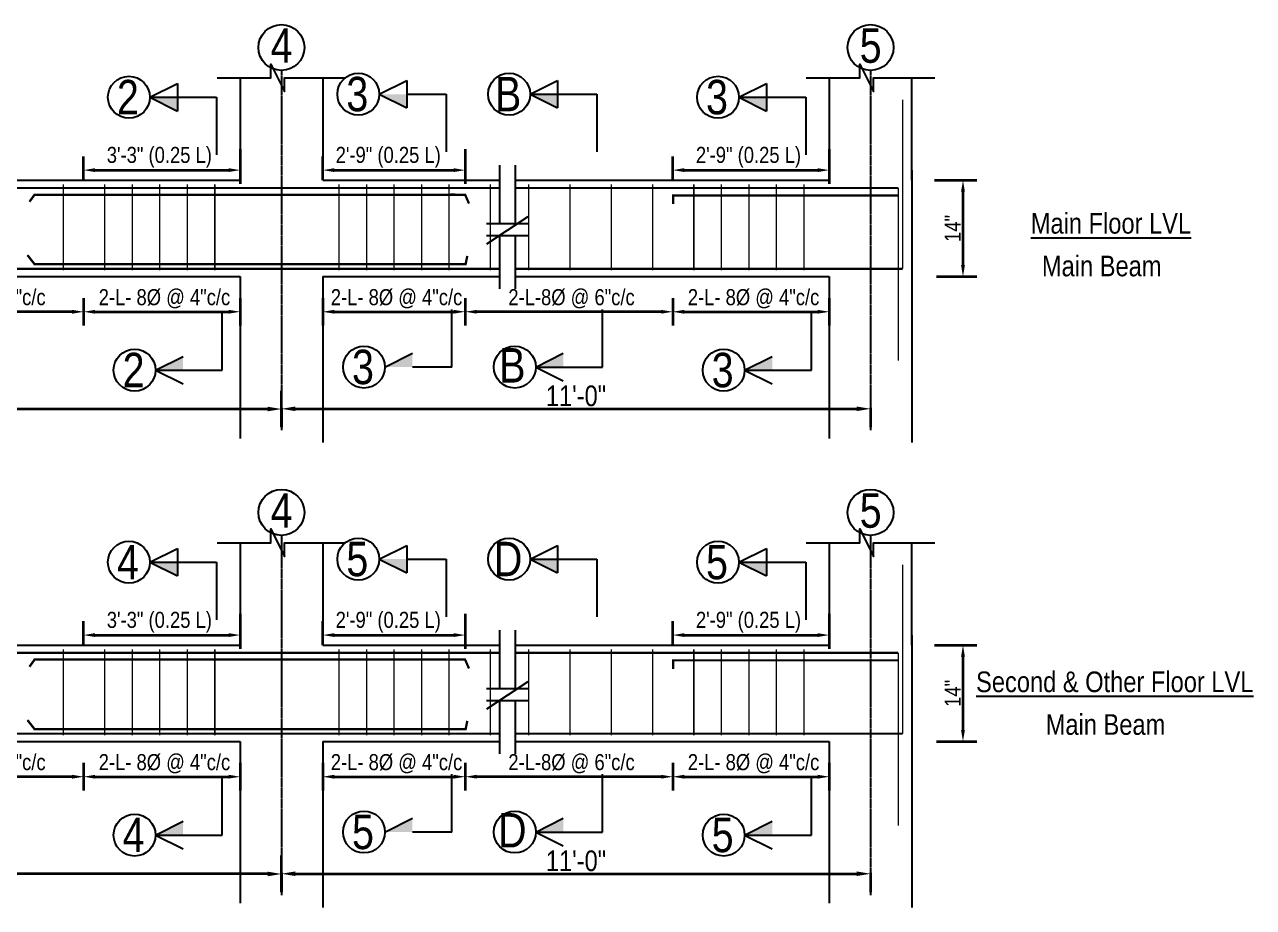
# Model space of a CAD drawing. Header units: inches. Extents: x 334224 to 340955, y 74691 to 79424.
# Drawn here: x 338772 to 339308, y 75488 to 75873 of the extents above; entities that cross this region are included whole.
import ezdxf
from ezdxf.enums import TextEntityAlignment as Align

# ---------------------------------------------------------------- set-up
doc = ezdxf.new("R2010")
doc.units = ezdxf.units.IN
doc.header["$MEASUREMENT"] = 0
doc.linetypes.add('CENTER2', pattern=[1.125, 0.75, -0.125, 0.125, -0.125])
doc.layers.get('Defpoints').update_dxf_attribs({"lineweight": 0})
for name, color, linetype in [('cl', 7, 'CENTER2'), ('dimension', 241, 'Continuous'), ('plan wall', 7, 'Continuous'), ('text', 113, 'Continuous'), ('Text Grid', 7, 'Continuous'), ('Text_Grid', 6, 'Continuous'), ('WALL2', 1, 'Continuous')]:
    doc.layers.add(name, color=color, linetype=linetype)
doc.layers.add('door window', color=2, linetype='Continuous', lineweight=25)
doc.layers.add('Wall', color=20, linetype='Continuous', lineweight=35)
doc.styles.add('dim', font='ARIALN.TTF')
doc.dimstyles.new('CENTER', dxfattribs={"dimtxt": 9, "dimasz": 6, "dimexe": 8, "dimexo": 0, "dimgap": 1, "dimtad": 1, "dimdec": 4, "dimrnd": 1, "dimzin": 0, "dimdsep": 46, "dimlunit": 4, "dimtxsty": 'dim', "dimcen": 0.0625, "dimclrt": 256, "dimadec": 0, "dimazin": 0, "dimtfac": 0.010417, "dimtdec": 4, "dimtmove": 0, "dimatfit": 3, "dimfxl": 0, "dimfrac": 2, "dimtolj": 1, "dimtzin": 0, "dimarcsym": 0})
doc.dimstyles.new('FD', dxfattribs={"dimtxt": 7, "dimasz": 5, "dimexe": 6, "dimexo": 0, "dimgap": 1, "dimtad": 1, "dimdec": 4, "dimrnd": 1, "dimzin": 0, "dimdsep": 46, "dimlunit": 4, "dimtxsty": 'dim', "dimcen": 0.0625, "dimclrd": 256, "dimclre": 256, "dimclrt": 256, "dimadec": 0, "dimazin": 0, "dimtfac": 0.010417, "dimtdec": 4, "dimtmove": 1, "dimatfit": 3, "dimfxl": 0, "dimfrac": 2, "dimtolj": 1, "dimtzin": 0, "dimarcsym": 0})

# ---------------------------------------------------------------- blocks, each defined once
blk = doc.blocks.new('*D423')
at = {"layer": 'Defpoints', "color": 0, "transparency": 16777216}
for p in [(338797.83, 75753.59), (338866.08, 75753.59), (338866.08, 75747.59)]:
    blk.add_point(p, dxfattribs=at)
at = {"layer": 'dimension', "lineweight": -2, "transparency": 16777216}
for p, q in [((338797.83, 75753.59), (338797.83, 75741.59)), ((338866.08, 75753.59), (338866.08, 75741.59)), ((338802.83, 75747.59), (338861.08, 75747.59))]:
    blk.add_line(p, q, dxfattribs=at)
at = {"layer": 'dimension', "transparency": 16777216}
for points in [[(338802.83, 75748.42), (338802.83, 75746.76), (338797.83, 75747.59)], [(338861.08, 75748.42), (338861.08, 75746.76), (338866.08, 75747.59)]]:
    blk.add_solid(points, dxfattribs=at)
at = {"layer": 'dimension', "transparency": 16777216, "insert": (338831.96, 75753.25), "char_height": 7, "attachment_point": 5, "style": 'dim'}
blk.add_mtext('\\A1; 2-L- 8%%C @ 4"c/c', dxfattribs=at)
blk = doc.blocks.new('*D424')
at = {"layer": 'Defpoints', "color": 0, "transparency": 16777216}
for p in [(338707.36, 75753.59), (338797.83, 75753.59), (338707.36, 75747.59)]:
    blk.add_point(p, dxfattribs=at)
at = {"layer": 'dimension', "lineweight": -2, "transparency": 16777216}
for p, q in [((338707.36, 75753.59), (338707.36, 75741.59)), ((338797.83, 75753.59), (338797.83, 75741.59)), ((338792.83, 75747.59), (338712.36, 75747.59))]:
    blk.add_line(p, q, dxfattribs=at)
at = {"layer": 'dimension', "transparency": 16777216}
for points in [[(338712.36, 75748.42), (338712.36, 75746.76), (338707.36, 75747.59)], [(338792.83, 75748.42), (338792.83, 75746.76), (338797.83, 75747.59)]]:
    blk.add_solid(points, dxfattribs=at)
at = {"layer": 'dimension', "transparency": 16777216, "insert": (338752.6, 75753.25), "char_height": 7, "attachment_point": 5, "style": 'dim'}
blk.add_mtext('\\A1; 2-L-8%%C @ 6"c/c', dxfattribs=at)
blk = doc.blocks.new('*D425')
at = {"layer": 'Defpoints', "color": 0, "transparency": 16777216}
for p in [(338902.09, 75753.59), (338964.2, 75753.59), (338964.2, 75747.59)]:
    blk.add_point(p, dxfattribs=at)
at = {"layer": 'dimension', "lineweight": -2, "transparency": 16777216}
for p, q in [((338902.09, 75753.59), (338902.09, 75741.59)), ((338964.2, 75753.59), (338964.2, 75741.59)), ((338907.09, 75747.59), (338959.2, 75747.59))]:
    blk.add_line(p, q, dxfattribs=at)
at = {"layer": 'dimension', "transparency": 16777216}
for points in [[(338907.09, 75748.42), (338907.09, 75746.76), (338902.09, 75747.59)], [(338959.2, 75748.42), (338959.2, 75746.76), (338964.2, 75747.59)]]:
    blk.add_solid(points, dxfattribs=at)
at = {"layer": 'dimension', "transparency": 16777216, "insert": (338933.15, 75753.25), "char_height": 7, "attachment_point": 5, "style": 'dim'}
blk.add_mtext('\\A1; 2-L- 8%%C @ 4"c/c', dxfattribs=at)
blk = doc.blocks.new('*D426')
at = {"layer": 'Defpoints', "color": 0, "transparency": 16777216}
for p in [(339054.67, 75753.59), (339122.92, 75753.59), (339122.92, 75747.59)]:
    blk.add_point(p, dxfattribs=at)
at = {"layer": 'dimension', "lineweight": -2, "transparency": 16777216}
for p, q in [((339054.67, 75753.59), (339054.67, 75741.59)), ((339122.92, 75753.59), (339122.92, 75741.59)), ((339059.67, 75747.59), (339117.92, 75747.59))]:
    blk.add_line(p, q, dxfattribs=at)
at = {"layer": 'dimension', "transparency": 16777216}
for points in [[(339059.67, 75748.42), (339059.67, 75746.76), (339054.67, 75747.59)], [(339117.92, 75748.42), (339117.92, 75746.76), (339122.92, 75747.59)]]:
    blk.add_solid(points, dxfattribs=at)
at = {"layer": 'dimension', "transparency": 16777216, "insert": (339088.8, 75753.25), "char_height": 7, "attachment_point": 5, "style": 'dim'}
blk.add_mtext('\\A1; 2-L- 8%%C @ 4"c/c', dxfattribs=at)
blk = doc.blocks.new('*D427')
at = {"layer": 'Defpoints', "color": 0, "transparency": 16777216}
for p in [(338964.2, 75753.59), (339054.67, 75753.59), (338964.2, 75747.59)]:
    blk.add_point(p, dxfattribs=at)
at = {"layer": 'dimension', "lineweight": -2, "transparency": 16777216}
for p, q in [((338964.2, 75753.59), (338964.2, 75741.59)), ((339054.67, 75753.59), (339054.67, 75741.59)), ((339049.67, 75747.59), (338969.2, 75747.59))]:
    blk.add_line(p, q, dxfattribs=at)
at = {"layer": 'dimension', "transparency": 16777216}
for points in [[(338969.2, 75748.42), (338969.2, 75746.76), (338964.2, 75747.59)], [(339049.67, 75748.42), (339049.67, 75746.76), (339054.67, 75747.59)]]:
    blk.add_solid(points, dxfattribs=at)
at = {"layer": 'dimension', "transparency": 16777216, "insert": (339009.44, 75753.25), "char_height": 7, "attachment_point": 5, "style": 'dim'}
blk.add_mtext('\\A1; 2-L-8%%C @ 6"c/c', dxfattribs=at)
blk = doc.blocks.new('*D452')
at = {"layer": 'Defpoints', "color": 0, "transparency": 16777216}
for p in [(339168.81, 75804.93), (339169.68, 75762.93), (339181.23, 75762.93)]:
    blk.add_point(p, dxfattribs=at)
at = {"layer": 'dimension', "lineweight": -2, "transparency": 16777216}
for p, q in [((339168.81, 75804.93), (339187.23, 75804.93)), ((339181.23, 75799.93), (339181.23, 75767.93)), ((339169.68, 75762.93), (339187.23, 75762.93))]:
    blk.add_line(p, q, dxfattribs=at)
at = {"layer": 'dimension', "transparency": 16777216}
for points in [[(339180.39, 75799.93), (339182.06, 75799.93), (339181.23, 75804.93)], [(339180.39, 75767.93), (339182.06, 75767.93), (339181.23, 75762.93)]]:
    blk.add_solid(points, dxfattribs=at)
at = {"layer": 'dimension', "transparency": 16777216, "insert": (339176.71, 75783.93), "char_height": 7, "attachment_point": 5, "rotation": 90, "style": 'dim'}
blk.add_mtext('\\A1;14"', dxfattribs=at)
blk = doc.blocks.new('*D461')
at = {"layer": 'Defpoints', "color": 0, "transparency": 16777216}
for p in [(338797.83, 75550.87), (338866.08, 75550.87), (338866.08, 75544.87)]:
    blk.add_point(p, dxfattribs=at)
at = {"layer": 'dimension', "lineweight": -2, "transparency": 16777216}
for p, q in [((338797.83, 75550.87), (338797.83, 75538.87)), ((338866.08, 75550.87), (338866.08, 75538.87)), ((338802.83, 75544.87), (338861.08, 75544.87))]:
    blk.add_line(p, q, dxfattribs=at)
at = {"layer": 'dimension', "transparency": 16777216}
for points in [[(338802.83, 75545.71), (338802.83, 75544.04), (338797.83, 75544.87)], [(338861.08, 75545.71), (338861.08, 75544.04), (338866.08, 75544.87)]]:
    blk.add_solid(points, dxfattribs=at)
at = {"layer": 'dimension', "transparency": 16777216, "insert": (338831.96, 75550.53), "char_height": 7, "attachment_point": 5, "style": 'dim'}
blk.add_mtext('\\A1; 2-L- 8%%C @ 4"c/c', dxfattribs=at)
blk = doc.blocks.new('*D462')
at = {"layer": 'Defpoints', "color": 0, "transparency": 16777216}
for p in [(338707.36, 75550.87), (338797.83, 75550.87), (338707.36, 75544.87)]:
    blk.add_point(p, dxfattribs=at)
at = {"layer": 'dimension', "lineweight": -2, "transparency": 16777216}
for p, q in [((338707.36, 75550.87), (338707.36, 75538.87)), ((338797.83, 75550.87), (338797.83, 75538.87)), ((338792.83, 75544.87), (338712.36, 75544.87))]:
    blk.add_line(p, q, dxfattribs=at)
at = {"layer": 'dimension', "transparency": 16777216}
for points in [[(338712.36, 75545.71), (338712.36, 75544.04), (338707.36, 75544.87)], [(338792.83, 75545.71), (338792.83, 75544.04), (338797.83, 75544.87)]]:
    blk.add_solid(points, dxfattribs=at)
at = {"layer": 'dimension', "transparency": 16777216, "insert": (338752.6, 75550.53), "char_height": 7, "attachment_point": 5, "style": 'dim'}
blk.add_mtext('\\A1; 2-L-8%%C @ 6"c/c', dxfattribs=at)
blk = doc.blocks.new('*D463')
at = {"layer": 'Defpoints', "color": 0, "transparency": 16777216}
for p in [(338902.09, 75550.87), (338964.2, 75550.87), (338964.2, 75544.87)]:
    blk.add_point(p, dxfattribs=at)
at = {"layer": 'dimension', "lineweight": -2, "transparency": 16777216}
for p, q in [((338902.09, 75550.87), (338902.09, 75538.87)), ((338964.2, 75550.87), (338964.2, 75538.87)), ((338907.09, 75544.87), (338959.2, 75544.87))]:
    blk.add_line(p, q, dxfattribs=at)
at = {"layer": 'dimension', "transparency": 16777216}
for points in [[(338907.09, 75545.71), (338907.09, 75544.04), (338902.09, 75544.87)], [(338959.2, 75545.71), (338959.2, 75544.04), (338964.2, 75544.87)]]:
    blk.add_solid(points, dxfattribs=at)
at = {"layer": 'dimension', "transparency": 16777216, "insert": (338933.15, 75550.53), "char_height": 7, "attachment_point": 5, "style": 'dim'}
blk.add_mtext('\\A1; 2-L- 8%%C @ 4"c/c', dxfattribs=at)
blk = doc.blocks.new('*D464')
at = {"layer": 'Defpoints', "color": 0, "transparency": 16777216}
for p in [(339054.67, 75550.87), (339122.92, 75550.87), (339122.92, 75544.87)]:
    blk.add_point(p, dxfattribs=at)
at = {"layer": 'dimension', "lineweight": -2, "transparency": 16777216}
for p, q in [((339054.67, 75550.87), (339054.67, 75538.87)), ((339122.92, 75550.87), (339122.92, 75538.87)), ((339059.67, 75544.87), (339117.92, 75544.87))]:
    blk.add_line(p, q, dxfattribs=at)
at = {"layer": 'dimension', "transparency": 16777216}
for points in [[(339059.67, 75545.71), (339059.67, 75544.04), (339054.67, 75544.87)], [(339117.92, 75545.71), (339117.92, 75544.04), (339122.92, 75544.87)]]:
    blk.add_solid(points, dxfattribs=at)
at = {"layer": 'dimension', "transparency": 16777216, "insert": (339088.8, 75550.53), "char_height": 7, "attachment_point": 5, "style": 'dim'}
blk.add_mtext('\\A1; 2-L- 8%%C @ 4"c/c', dxfattribs=at)
blk = doc.blocks.new('*D465')
at = {"layer": 'Defpoints', "color": 0, "transparency": 16777216}
for p in [(338964.2, 75550.87), (339054.67, 75550.87), (338964.2, 75544.87)]:
    blk.add_point(p, dxfattribs=at)
at = {"layer": 'dimension', "lineweight": -2, "transparency": 16777216}
for p, q in [((338964.2, 75550.87), (338964.2, 75538.87)), ((339054.67, 75550.87), (339054.67, 75538.87)), ((339049.67, 75544.87), (338969.2, 75544.87))]:
    blk.add_line(p, q, dxfattribs=at)
at = {"layer": 'dimension', "transparency": 16777216}
for points in [[(338969.2, 75545.71), (338969.2, 75544.04), (338964.2, 75544.87)], [(339049.67, 75545.71), (339049.67, 75544.04), (339054.67, 75544.87)]]:
    blk.add_solid(points, dxfattribs=at)
at = {"layer": 'dimension', "transparency": 16777216, "insert": (339009.44, 75550.53), "char_height": 7, "attachment_point": 5, "style": 'dim'}
blk.add_mtext('\\A1; 2-L-8%%C @ 6"c/c', dxfattribs=at)
blk = doc.blocks.new('*D466')
at = {"layer": 'Defpoints', "color": 0, "transparency": 16777216}
for p in [(339168.81, 75602.22), (339169.68, 75560.22), (339181.23, 75560.22)]:
    blk.add_point(p, dxfattribs=at)
at = {"layer": 'dimension', "lineweight": -2, "transparency": 16777216}
for p, q in [((339168.81, 75602.22), (339187.23, 75602.22)), ((339181.23, 75597.22), (339181.23, 75565.22)), ((339169.68, 75560.22), (339187.23, 75560.22))]:
    blk.add_line(p, q, dxfattribs=at)
at = {"layer": 'dimension', "transparency": 16777216}
for points in [[(339180.39, 75597.22), (339182.06, 75597.22), (339181.23, 75602.22)], [(339180.39, 75565.22), (339182.06, 75565.22), (339181.23, 75560.22)]]:
    blk.add_solid(points, dxfattribs=at)
at = {"layer": 'dimension', "transparency": 16777216, "insert": (339176.71, 75581.22), "char_height": 7, "attachment_point": 5, "rotation": 90, "style": 'dim'}
blk.add_mtext('\\A1;14"', dxfattribs=at)
blk = doc.blocks.new('*D482')
at = {"layer": 'Defpoints', "color": 0, "transparency": 16777216}
for p in [(338627.25, 75705.22), (338627.25, 75705.19), (338884.08, 75697.38)]:
    blk.add_point(p, dxfattribs=at)
at = {"layer": 'dimension', "color": 0, "lineweight": -2, "transparency": 16777216}
for p, q in [((338884.08, 75697.38), (338884.08, 75713.19)), ((338627.25, 75705.22), (338627.25, 75697.19)), ((338878.08, 75705.19), (338633.25, 75705.19))]:
    blk.add_line(p, q, dxfattribs=at)
at = {"layer": 'dimension', "color": 0, "transparency": 16777216}
for points in [[(338633.25, 75706.19), (338633.25, 75704.19), (338627.25, 75705.19)], [(338878.08, 75706.19), (338878.08, 75704.19), (338884.08, 75705.19)]]:
    blk.add_solid(points, dxfattribs=at)
at = {"layer": 'dimension', "transparency": 16777216, "insert": (338755.66, 75710.78), "char_height": 9, "attachment_point": 5, "style": 'dim'}
blk.add_mtext('\\A1;13\'-0"', dxfattribs=at)
blk = doc.blocks.new('*D490')
at = {"layer": 'Defpoints', "color": 0, "transparency": 16777216}
for p in [(338866.02, 75818.54), (338866.02, 75809.34), (338797.83, 75804.93)]:
    blk.add_point(p, dxfattribs=at)
at = {"layer": 'dimension', "lineweight": -2, "transparency": 16777216}
for p, q in [((338866.02, 75818.54), (338866.02, 75803.34)), ((338797.83, 75804.93), (338797.83, 75815.34)), ((338802.83, 75809.34), (338861.02, 75809.34))]:
    blk.add_line(p, q, dxfattribs=at)
at = {"layer": 'dimension', "transparency": 16777216}
for points in [[(338802.83, 75810.18), (338802.83, 75808.51), (338797.83, 75809.34)], [(338861.02, 75810.18), (338861.02, 75808.51), (338866.02, 75809.34)]]:
    blk.add_solid(points, dxfattribs=at)
at = {"layer": 'dimension', "transparency": 16777216, "insert": (338830.85, 75814.93), "char_height": 7, "attachment_point": 5, "style": 'dim'}
blk.add_mtext('\\A1;3\'-3" (0.25 L)', dxfattribs=at)
blk = doc.blocks.new('*D491')
at = {"layer": 'Defpoints', "color": 0, "transparency": 16777216}
for p in [(338964.2, 75818.54), (338964.2, 75809.34), (338902.09, 75804.93)]:
    blk.add_point(p, dxfattribs=at)
at = {"layer": 'dimension', "lineweight": -2, "transparency": 16777216}
for p, q in [((338964.2, 75818.54), (338964.2, 75803.34)), ((338902.09, 75804.93), (338902.09, 75815.34)), ((338907.09, 75809.34), (338959.2, 75809.34))]:
    blk.add_line(p, q, dxfattribs=at)
at = {"layer": 'dimension', "transparency": 16777216}
for points in [[(338907.09, 75810.18), (338907.09, 75808.51), (338902.09, 75809.34)], [(338959.2, 75810.18), (338959.2, 75808.51), (338964.2, 75809.34)]]:
    blk.add_solid(points, dxfattribs=at)
at = {"layer": 'dimension', "transparency": 16777216, "insert": (338930.64, 75814.93), "char_height": 7, "attachment_point": 5, "style": 'dim'}
blk.add_mtext('\\A1;2\'-9" (0.25 L)', dxfattribs=at)
blk = doc.blocks.new('*D492')
at = {"layer": 'Defpoints', "color": 0, "transparency": 16777216}
for p in [(339122.86, 75818.54), (339122.86, 75809.34), (339054.67, 75804.93)]:
    blk.add_point(p, dxfattribs=at)
at = {"layer": 'dimension', "lineweight": -2, "transparency": 16777216}
for p, q in [((339122.86, 75818.54), (339122.86, 75803.34)), ((339054.67, 75804.93), (339054.67, 75815.34)), ((339059.67, 75809.34), (339117.86, 75809.34))]:
    blk.add_line(p, q, dxfattribs=at)
at = {"layer": 'dimension', "transparency": 16777216}
for points in [[(339059.67, 75810.18), (339059.67, 75808.51), (339054.67, 75809.34)], [(339117.86, 75810.18), (339117.86, 75808.51), (339122.86, 75809.34)]]:
    blk.add_solid(points, dxfattribs=at)
at = {"layer": 'dimension', "transparency": 16777216, "insert": (339087.7, 75814.93), "char_height": 7, "attachment_point": 5, "style": 'dim'}
blk.add_mtext('\\A1;2\'-9" (0.25 L)', dxfattribs=at)
blk = doc.blocks.new('*D493')
at = {"layer": 'Defpoints', "color": 0, "transparency": 16777216}
for p in [(338884.08, 75705.64), (339140.92, 75705.64), (339140.92, 75705.28)]:
    blk.add_point(p, dxfattribs=at)
at = {"layer": 'dimension', "color": 0, "lineweight": -2, "transparency": 16777216}
for p, q in [((338884.08, 75705.64), (338884.08, 75697.28)), ((338890.08, 75705.28), (339134.92, 75705.28)), ((339140.92, 75705.64), (339140.92, 75697.28))]:
    blk.add_line(p, q, dxfattribs=at)
at = {"layer": 'dimension', "color": 0, "transparency": 16777216}
for points in [[(338890.08, 75706.28), (338890.08, 75704.28), (338884.08, 75705.28)], [(339134.92, 75706.28), (339134.92, 75704.28), (339140.92, 75705.28)]]:
    blk.add_solid(points, dxfattribs=at)
at = {"layer": 'dimension', "transparency": 16777216, "insert": (339012.5, 75710.88), "char_height": 9, "attachment_point": 5, "style": 'dim'}
blk.add_mtext('\\A1;11\'-0"', dxfattribs=at)
blk = doc.blocks.new('*D494')
at = {"layer": 'Defpoints', "color": 0, "transparency": 16777216}
for p in [(338627.25, 75502.5), (338627.25, 75502.47), (338884.08, 75494.67)]:
    blk.add_point(p, dxfattribs=at)
at = {"layer": 'dimension', "color": 0, "lineweight": -2, "transparency": 16777216}
for p, q in [((338884.08, 75494.67), (338884.08, 75510.47)), ((338627.25, 75502.5), (338627.25, 75494.47)), ((338878.08, 75502.47), (338633.25, 75502.47))]:
    blk.add_line(p, q, dxfattribs=at)
at = {"layer": 'dimension', "color": 0, "transparency": 16777216}
for points in [[(338633.25, 75503.47), (338633.25, 75501.47), (338627.25, 75502.47)], [(338878.08, 75503.47), (338878.08, 75501.47), (338884.08, 75502.47)]]:
    blk.add_solid(points, dxfattribs=at)
at = {"layer": 'dimension', "transparency": 16777216, "insert": (338755.66, 75508.07), "char_height": 9, "attachment_point": 5, "style": 'dim'}
blk.add_mtext('\\A1;13\'-0"', dxfattribs=at)
blk = doc.blocks.new('*D502')
at = {"layer": 'Defpoints', "color": 0, "transparency": 16777216}
for p in [(338866.02, 75615.83), (338797.83, 75602.22), (338866.02, 75606.63)]:
    blk.add_point(p, dxfattribs=at)
at = {"layer": 'dimension', "lineweight": -2, "transparency": 16777216}
for p, q in [((338797.83, 75602.22), (338797.83, 75612.63)), ((338866.02, 75615.83), (338866.02, 75600.63)), ((338802.83, 75606.63), (338861.02, 75606.63))]:
    blk.add_line(p, q, dxfattribs=at)
at = {"layer": 'dimension', "transparency": 16777216}
for points in [[(338802.83, 75607.46), (338802.83, 75605.79), (338797.83, 75606.63)], [(338861.02, 75607.46), (338861.02, 75605.79), (338866.02, 75606.63)]]:
    blk.add_solid(points, dxfattribs=at)
at = {"layer": 'dimension', "transparency": 16777216, "insert": (338830.85, 75612.22), "char_height": 7, "attachment_point": 5, "style": 'dim'}
blk.add_mtext('\\A1;3\'-3" (0.25 L)', dxfattribs=at)
blk = doc.blocks.new('*D503')
at = {"layer": 'Defpoints', "color": 0, "transparency": 16777216}
for p in [(338964.2, 75615.83), (338902.09, 75602.22), (338964.2, 75606.63)]:
    blk.add_point(p, dxfattribs=at)
at = {"layer": 'dimension', "lineweight": -2, "transparency": 16777216}
for p, q in [((338902.09, 75602.22), (338902.09, 75612.63)), ((338964.2, 75615.83), (338964.2, 75600.63)), ((338907.09, 75606.63), (338959.2, 75606.63))]:
    blk.add_line(p, q, dxfattribs=at)
at = {"layer": 'dimension', "transparency": 16777216}
for points in [[(338907.09, 75607.46), (338907.09, 75605.79), (338902.09, 75606.63)], [(338959.2, 75607.46), (338959.2, 75605.79), (338964.2, 75606.63)]]:
    blk.add_solid(points, dxfattribs=at)
at = {"layer": 'dimension', "transparency": 16777216, "insert": (338930.64, 75612.22), "char_height": 7, "attachment_point": 5, "style": 'dim'}
blk.add_mtext('\\A1;2\'-9" (0.25 L)', dxfattribs=at)
blk = doc.blocks.new('*D504')
at = {"layer": 'Defpoints', "color": 0, "transparency": 16777216}
for p in [(339122.86, 75615.83), (339054.67, 75602.22), (339122.86, 75606.63)]:
    blk.add_point(p, dxfattribs=at)
at = {"layer": 'dimension', "lineweight": -2, "transparency": 16777216}
for p, q in [((339054.67, 75602.22), (339054.67, 75612.63)), ((339122.86, 75615.83), (339122.86, 75600.63)), ((339059.67, 75606.63), (339117.86, 75606.63))]:
    blk.add_line(p, q, dxfattribs=at)
at = {"layer": 'dimension', "transparency": 16777216}
for points in [[(339059.67, 75607.46), (339059.67, 75605.79), (339054.67, 75606.63)], [(339117.86, 75607.46), (339117.86, 75605.79), (339122.86, 75606.63)]]:
    blk.add_solid(points, dxfattribs=at)
at = {"layer": 'dimension', "transparency": 16777216, "insert": (339087.7, 75612.22), "char_height": 7, "attachment_point": 5, "style": 'dim'}
blk.add_mtext('\\A1;2\'-9" (0.25 L)', dxfattribs=at)
blk = doc.blocks.new('*D505')
at = {"layer": 'Defpoints', "color": 0, "transparency": 16777216}
for p in [(338884.08, 75502.93), (339140.92, 75502.93), (339140.92, 75502.57)]:
    blk.add_point(p, dxfattribs=at)
at = {"layer": 'dimension', "color": 0, "lineweight": -2, "transparency": 16777216}
for p, q in [((338884.08, 75502.93), (338884.08, 75494.57)), ((338890.08, 75502.57), (339134.92, 75502.57)), ((339140.92, 75502.93), (339140.92, 75494.57))]:
    blk.add_line(p, q, dxfattribs=at)
at = {"layer": 'dimension', "color": 0, "transparency": 16777216}
for points in [[(338890.08, 75503.57), (338890.08, 75501.57), (338884.08, 75502.57)], [(339134.92, 75503.57), (339134.92, 75501.57), (339140.92, 75502.57)]]:
    blk.add_solid(points, dxfattribs=at)
at = {"layer": 'dimension', "transparency": 16777216, "insert": (339012.5, 75508.16), "char_height": 9, "attachment_point": 5, "style": 'dim'}
blk.add_mtext('\\A1;11\'-0"', dxfattribs=at)
blk = doc.blocks.new('Complete project')
at = {"layer": 'plan wall', "ltscale": 3}
for points in [[(338826.71853, 75841.12254), (338838.71853, 75841.12254), (338838.71853, 75835.12254)], [(338926.74245, 75842.45761), (338938.74245, 75842.45761), (338938.74245, 75836.45761)], [(338992.49443, 75842.45761), (339004.49443, 75842.45761), (339004.49443, 75836.45761)], [(339083.55943, 75841.12254), (339095.55943, 75841.12254), (339095.55943, 75835.12254)], [(338829.19388, 75722.14491), (338841.19388, 75722.14491), (338841.19388, 75728.14491)], [(338929.2178, 75723.47998), (338941.2178, 75723.47998), (338941.2178, 75729.47998)], [(338994.96978, 75723.47998), (339006.96978, 75723.47998), (339006.96978, 75729.47998)], [(339086.03478, 75722.14491), (339098.03478, 75722.14491), (339098.03478, 75728.14491)], [(338926.74245, 75639.74238), (338938.74245, 75639.74238), (338938.74245, 75633.74238)], [(338992.49443, 75639.74238), (339004.49443, 75639.74238), (339004.49443, 75633.74238)], [(338826.71853, 75638.40732), (338838.71853, 75638.40732), (338838.71853, 75632.40732)], [(339083.55943, 75638.40732), (339095.55943, 75638.40732), (339095.55943, 75632.40732)], [(338829.19388, 75519.42968), (338841.19388, 75519.42968), (338841.19388, 75525.42968)], [(338929.2178, 75520.76475), (338941.2178, 75520.76475), (338941.2178, 75526.76475)], [(338994.96978, 75520.76475), (339006.96978, 75520.76475), (339006.96978, 75526.76475)], [(339086.03478, 75519.42968), (339098.03478, 75519.42968), (339098.03478, 75525.42968)]]:
    blk.add_hatch(color=256, dxfattribs=at).paths.add_polyline_path(points)
at = {"layer": 'cl'}
for p, q in [((338884.07689, 75852.80391), (338884.07689, 75695.91555)), ((339140.91779, 75852.80391), (339140.91779, 75695.91555)), ((338884.07689, 75650.08868), (338884.07689, 75493.20033)), ((339140.91779, 75650.08868), (339140.91779, 75493.20033))]:
    blk.add_line(p, q, dxfattribs=at)
at = {"layer": 'door window'}
for centre in [(338817.57506, 75841.12254), (338917.59899, 75842.45761), (338983.35097, 75842.45761), (339074.41597, 75841.12254), (338820.05041, 75722.14491), (338920.07434, 75723.47998), (338985.82632, 75723.47998), (339076.89132, 75722.14491), (338817.57506, 75638.40732), (338917.59899, 75639.74238), (338983.35097, 75639.74238), (339074.41597, 75638.40732), (338820.05041, 75519.42968), (338920.07434, 75520.76475), (338985.82632, 75520.76475), (339076.89132, 75519.42968)]:
    blk.add_circle(centre, 9.14346, dxfattribs=at)
at = {"layer": 'plan wall', "ltscale": 3}
for p, q in [((338926.74245, 75842.45761), (338938.74245, 75848.45761)), ((338938.74245, 75848.45761), (338938.74245, 75836.45761)), ((338992.49443, 75842.45761), (339004.49443, 75848.45761)), ((339004.49443, 75848.45761), (339004.49443, 75836.45761)), ((338826.71853, 75841.12254), (338838.71853, 75847.12254)), ((338838.71853, 75847.12254), (338838.71853, 75835.12254)), ((339083.55943, 75841.12254), (339095.55943, 75847.12254)), ((339095.55943, 75847.12254), (339095.55943, 75835.12254)), ((338826.71853, 75841.12254), (338838.71853, 75835.12254)), ((338826.71853, 75841.12254), (338838.71853, 75841.12254)), ((338838.71853, 75841.12254), (338855.80606, 75841.12254)), ((338855.80606, 75841.12254), (338855.80606, 75815.96684)), ((338926.74245, 75842.45761), (338938.74245, 75836.45761)), ((338938.74245, 75842.45761), (338955.82999, 75842.45761)), ((338955.82999, 75842.45761), (338955.82999, 75817.30191)), ((338992.49443, 75842.45761), (339004.49443, 75836.45761)), ((338992.49443, 75842.45761), (339004.49443, 75842.45761)), ((339004.49443, 75842.45761), (339021.58197, 75842.45761)), ((339021.58197, 75842.45761), (339021.58197, 75817.30191)), ((339083.55943, 75841.12254), (339095.55943, 75835.12254)), ((339083.55943, 75841.12254), (339095.55943, 75841.12254)), ((339095.55943, 75841.12254), (339112.64697, 75841.12254)), ((339112.64697, 75841.12254), (339112.64697, 75815.96684)), ((338858.28141, 75722.14491), (338858.28141, 75747.30061)), ((338958.30534, 75723.47998), (338958.30534, 75748.63568)), ((339024.05731, 75723.47998), (339024.05731, 75748.63568)), ((339115.12232, 75722.14491), (339115.12232, 75747.30061)), ((338829.19388, 75722.14491), (338841.19388, 75728.14491)), ((338929.2178, 75723.47998), (338941.2178, 75729.47998)), ((338994.96978, 75723.47998), (339006.96978, 75729.47998)), ((339086.03478, 75722.14491), (339098.03478, 75728.14491)), ((338829.19388, 75722.14491), (338841.19388, 75716.14491)), ((338829.19388, 75722.14491), (338841.19388, 75722.14491)), ((338841.19388, 75722.14491), (338858.28141, 75722.14491)), ((338958.30534, 75723.47998), (338941.16602, 75723.47998)), ((338994.96978, 75723.47998), (339006.96978, 75717.47998)), ((338994.96978, 75723.47998), (339006.96978, 75723.47998)), ((339006.96978, 75723.47998), (339024.05731, 75723.47998)), ((339086.03478, 75722.14491), (339098.03478, 75716.14491)), ((339086.03478, 75722.14491), (339098.03478, 75722.14491)), ((339098.03478, 75722.14491), (339115.12232, 75722.14491)), ((338926.74245, 75639.74238), (338938.74245, 75645.74238)), ((338938.74245, 75645.74238), (338938.74245, 75633.74238)), ((338992.49443, 75639.74238), (339004.49443, 75645.74238)), ((339004.49443, 75645.74238), (339004.49443, 75633.74238)), ((338826.71853, 75638.40732), (338838.71853, 75644.40732)), ((338838.71853, 75644.40732), (338838.71853, 75632.40732)), ((338926.74245, 75639.74238), (338938.74245, 75633.74238)), ((338938.74245, 75639.74238), (338955.82999, 75639.74238)), ((338955.82999, 75639.74238), (338955.82999, 75614.58668)), ((338992.49443, 75639.74238), (339004.49443, 75633.74238)), ((338992.49443, 75639.74238), (339004.49443, 75639.74238)), ((339004.49443, 75639.74238), (339021.58197, 75639.74238)), ((339021.58197, 75639.74238), (339021.58197, 75614.58668)), ((339083.55943, 75638.40732), (339095.55943, 75644.40732)), ((339095.55943, 75644.40732), (339095.55943, 75632.40732)), ((338826.71853, 75638.40732), (338838.71853, 75632.40732)), ((338826.71853, 75638.40732), (338838.71853, 75638.40732)), ((338838.71853, 75638.40732), (338855.80606, 75638.40732)), ((338855.80606, 75638.40732), (338855.80606, 75613.25161)), ((339083.55943, 75638.40732), (339095.55943, 75632.40732)), ((339083.55943, 75638.40732), (339095.55943, 75638.40732)), ((339095.55943, 75638.40732), (339112.64697, 75638.40732)), ((339112.64697, 75638.40732), (339112.64697, 75613.25161)), ((338858.28141, 75519.42968), (338858.28141, 75544.58538)), ((338958.30534, 75520.76475), (338958.30534, 75545.92045)), ((339024.05731, 75520.76475), (339024.05731, 75545.92045)), ((339115.12232, 75519.42968), (339115.12232, 75544.58538)), ((338829.19388, 75519.42968), (338841.19388, 75525.42968)), ((338929.2178, 75520.76475), (338941.2178, 75526.76475)), ((338994.96978, 75520.76475), (339006.96978, 75526.76475)), ((339086.03478, 75519.42968), (339098.03478, 75525.42968)), ((338829.19388, 75519.42968), (338841.19388, 75513.42968)), ((338829.19388, 75519.42968), (338841.19388, 75519.42968)), ((338841.19388, 75519.42968), (338858.28141, 75519.42968)), ((338958.30534, 75520.76475), (338941.16602, 75520.76475)), ((338994.96978, 75520.76475), (339006.96978, 75514.76475)), ((338994.96978, 75520.76475), (339006.96978, 75520.76475)), ((339006.96978, 75520.76475), (339024.05731, 75520.76475)), ((339086.03478, 75519.42968), (339098.03478, 75513.42968)), ((339086.03478, 75519.42968), (339098.03478, 75519.42968)), ((339098.03478, 75519.42968), (339115.12232, 75519.42968))]:
    blk.add_line(p, q, dxfattribs=at)
at = {"layer": 'Text Grid'}
for centre in [(338884.07689, 75862.80391), (339140.91779, 75862.80391), (338884.07689, 75660.08868), (339140.91779, 75660.08868)]:
    blk.add_circle(centre, 10, dxfattribs=at)
at = {"layer": 'Wall', "lineweight": -3}
for p, q in [((338866.07689, 75849.59467), (338866.07689, 75804.93486)), ((338902.09376, 75849.59467), (338902.09376, 75804.93486)), ((339122.91779, 75849.59467), (339122.91779, 75804.93486)), ((339158.91779, 75804.93486), (339158.91779, 75849.59467)), ((339158.91779, 75809.34875), (339158.91779, 75690.60242)), ((338729.26668, 75804.93486), (338866.07689, 75804.93486)), ((338864.91581, 75804.93486), (338866.07689, 75804.93486)), ((338902.09376, 75804.93486), (338949.98389, 75804.93486)), ((338949.98389, 75804.93486), (338979.23987, 75804.93486)), ((338986.10759, 75804.93486), (339122.91779, 75804.93486)), ((339121.75671, 75804.93486), (339122.91779, 75804.93486)), ((338729.26668, 75762.93486), (338866.07689, 75762.93486)), ((338866.07689, 75762.93486), (338866.07689, 75692.3945)), ((338902.09376, 75762.93486), (338902.09376, 75690.60242)), ((338902.09376, 75762.93486), (338949.98389, 75762.93486)), ((338949.98389, 75762.93486), (338979.23987, 75762.93486)), ((338986.10759, 75762.93486), (339122.91779, 75762.93486)), ((339122.91779, 75762.93486), (339122.91779, 75692.3945)), ((338866.07689, 75646.87945), (338866.07689, 75602.21963)), ((338902.09376, 75646.87945), (338902.09376, 75602.21963)), ((339122.91779, 75646.87945), (339122.91779, 75602.21963)), ((339158.91779, 75602.21963), (339158.91779, 75646.87945)), ((338729.26668, 75602.21963), (338866.07689, 75602.21963)), ((338864.91581, 75602.21963), (338866.07689, 75602.21963)), ((338902.09376, 75602.21963), (338949.98389, 75602.21963)), ((338949.98389, 75602.21963), (338979.23987, 75602.21963)), ((338986.10759, 75602.21963), (339122.91779, 75602.21963)), ((339121.75671, 75602.21963), (339122.91779, 75602.21963)), ((339158.91779, 75606.63353), (339158.91779, 75487.88719)), ((338729.26668, 75560.21963), (338866.07689, 75560.21963)), ((338866.07689, 75560.21963), (338866.07689, 75489.67928)), ((338902.09376, 75560.21963), (338902.09376, 75487.88719)), ((338902.09376, 75560.21963), (338949.98389, 75560.21963)), ((338949.98389, 75560.21963), (338979.23987, 75560.21963)), ((338986.10759, 75560.21963), (339122.91779, 75560.21963)), ((339122.91779, 75560.21963), (339122.91779, 75489.67928))]:
    blk.add_line(p, q, dxfattribs=at)
at = {"layer": 'Wall'}
for points, const_width in [([(339154.93261, 75840.0244), (339154.93261, 75766.35178)], 0.6), ([(338729.26668, 75801.5514), (338909.19545, 75801.5514)], 1), ([(338789.04365, 75803.13017), (338789.04365, 75765.63017)], 0.6), ([(338807.04365, 75803.13017), (338807.04365, 75765.63017)], 0.6), ([(338819.04365, 75803.13017), (338819.04365, 75765.63017)], 0.6), ([(338831.04365, 75803.13017), (338831.04365, 75765.63017)], 0.6), ([(338843.04365, 75803.13017), (338843.04365, 75765.63017)], 0.6), ([(338855.04365, 75803.13017), (338855.04365, 75765.63017)], 0.6), ([(338902.09376, 75801.5514), (338949.98389, 75801.5514)], 1), ([(338909.19545, 75803.13017), (338909.19545, 75765.63017)], 0.6), ([(338921.19545, 75803.13017), (338921.19545, 75765.63017)], 0.6), ([(338933.19545, 75803.13017), (338933.19545, 75765.63017)], 0.6), ([(338945.19545, 75803.13017), (338945.19545, 75765.63017)], 0.6), ([(338949.98389, 75801.5514), (338979.23987, 75801.5514)], 1), ([(338957.19545, 75803.13017), (338957.19545, 75765.63017)], 0.6), ([(338975.19545, 75803.13017), (338975.19545, 75765.63017)], 0.6), ([(338986.10759, 75801.5514), (339152.98914, 75801.5514)], 1), ([(338991.88455, 75803.13017), (338991.88455, 75765.63017)], 0.6), ([(339009.88455, 75803.13017), (339009.88455, 75765.63017)], 0.6), ([(339027.88455, 75803.13017), (339027.88455, 75765.63017)], 0.6), ([(339045.88455, 75803.13017), (339045.88455, 75765.63017)], 0.6), ([(339063.88455, 75803.13017), (339063.88455, 75765.63017)], 0.6), ([(339075.88455, 75803.13017), (339075.88455, 75765.63017)], 0.6), ([(339087.88455, 75803.13017), (339087.88455, 75765.63017)], 0.6), ([(339099.88455, 75803.13017), (339099.88455, 75765.63017)], 0.6), ([(339111.88455, 75803.13017), (339111.88455, 75765.63017)], 0.6), ([(339152.98914, 75801.5514), (339152.98914, 75726.28731)], 0.6), ([(338774.21022, 75795.54329), (338776.62769, 75798.89472)], 1), ([(338776.07689, 75798.63282), (338964.1587, 75798.63282)], 1), ([(338957.69598, 75798.66537), (338964.1587, 75798.63282), (338965.84991, 75794.76807)], 1), ([(339152.98914, 75798.32818), (339054.89024, 75798.32818), (339054.89024, 75794.51568)], 1), ([(338773.33527, 75772.29863), (338776.57282, 75768.17746)], 1), ([(338776.07689, 75768.36751), (338964.18164, 75768.36751)], 1), ([(338957.69598, 75768.36751), (338964.39274, 75768.36751), (338965.11308, 75771.93475)], 1), ([(338729.26668, 75766.35178), (338957.19545, 75766.35178)], 1), ([(338949.98389, 75766.35178), (338979.23987, 75766.35178)], 1), ([(338986.10759, 75766.35178), (339154.93261, 75766.35178)], 1), ([(339154.93261, 75637.30918), (339154.93261, 75563.63655)], 0.6), ([(338729.26668, 75598.83618), (338909.19545, 75598.83618)], 1), ([(338774.21022, 75592.82806), (338776.62769, 75596.17949)], 1), ([(338789.04365, 75600.41494), (338789.04365, 75562.91494)], 0.6), ([(338807.04365, 75600.41494), (338807.04365, 75562.91494)], 0.6), ([(338819.04365, 75600.41494), (338819.04365, 75562.91494)], 0.6), ([(338831.04365, 75600.41494), (338831.04365, 75562.91494)], 0.6), ([(338843.04365, 75600.41494), (338843.04365, 75562.91494)], 0.6), ([(338855.04365, 75600.41494), (338855.04365, 75562.91494)], 0.6), ([(338902.09376, 75598.83618), (338949.98389, 75598.83618)], 1), ([(338909.19545, 75600.41494), (338909.19545, 75562.91494)], 0.6), ([(338921.19545, 75600.41494), (338921.19545, 75562.91494)], 0.6), ([(338933.19545, 75600.41494), (338933.19545, 75562.91494)], 0.6), ([(338945.19545, 75600.41494), (338945.19545, 75562.91494)], 0.6), ([(338949.98389, 75598.83618), (338979.23987, 75598.83618)], 1), ([(338957.19545, 75600.41494), (338957.19545, 75562.91494)], 0.6), ([(338957.69598, 75595.95014), (338964.1587, 75595.91759), (338965.84991, 75592.05284)], 1), ([(338975.19545, 75600.41494), (338975.19545, 75562.91494)], 0.6), ([(338986.10759, 75598.83618), (339152.98914, 75598.83618)], 1), ([(338991.88455, 75600.41494), (338991.88455, 75562.91494)], 0.6), ([(339009.88455, 75600.41494), (339009.88455, 75562.91494)], 0.6), ([(339027.88455, 75600.41494), (339027.88455, 75562.91494)], 0.6), ([(339045.88455, 75600.41494), (339045.88455, 75562.91494)], 0.6), ([(339063.88455, 75600.41494), (339063.88455, 75562.91494)], 0.6), ([(339075.88455, 75600.41494), (339075.88455, 75562.91494)], 0.6), ([(339087.88455, 75600.41494), (339087.88455, 75562.91494)], 0.6), ([(339099.88455, 75600.41494), (339099.88455, 75562.91494)], 0.6), ([(339111.88455, 75600.41494), (339111.88455, 75562.91494)], 0.6), ([(339152.98914, 75598.83618), (339152.98914, 75523.57208)], 0.6), ([(338776.07689, 75595.91759), (338964.1587, 75595.91759)], 1), ([(339152.98914, 75595.61295), (339054.89024, 75595.61295), (339054.89024, 75591.80046)], 1), ([(338773.33527, 75569.5834), (338776.57282, 75565.46224)], 1), ([(338957.69598, 75565.65229), (338964.39274, 75565.65229), (338965.11308, 75569.21952)], 1), ([(338776.07689, 75565.65229), (338964.18164, 75565.65229)], 1), ([(338729.26668, 75563.63655), (338957.19545, 75563.63655)], 1), ([(338949.98389, 75563.63655), (338979.23987, 75563.63655)], 1), ([(338986.10759, 75563.63655), (339154.93261, 75563.63655)], 1)]:
    blk.add_lwpolyline(points, dxfattribs=dict(at, const_width=const_width))
at = {"layer": 'WALL2'}
for p, q in [((338979.23987, 75785.8677), (338979.23987, 75811.52297)), ((338979.23987, 75785.8677), (338979.23987, 75811.52297)), ((338986.10759, 75785.8677), (338986.10759, 75811.52297)), ((338986.10759, 75785.8677), (338986.10759, 75811.52297)), ((338991.50569, 75789.02297), (338973.50569, 75777.02297)), ((338991.50569, 75789.02297), (338973.50569, 75777.02297)), ((338991.50569, 75785.8677), (338973.50569, 75785.8677)), ((338991.50569, 75785.8677), (338973.50569, 75785.8677)), ((338991.50569, 75780.70414), (338973.50569, 75780.70414)), ((338991.50569, 75780.70414), (338973.50569, 75780.70414)), ((338979.23987, 75757.52785), (338979.23987, 75780.70414)), ((338979.23987, 75757.52785), (338979.23987, 75780.70414)), ((338986.10759, 75757.52785), (338986.10759, 75780.70414)), ((338986.10759, 75757.52785), (338986.10759, 75780.70414)), ((338979.23987, 75583.15247), (338979.23987, 75608.80775)), ((338979.23987, 75583.15247), (338979.23987, 75608.80775)), ((338986.10759, 75583.15247), (338986.10759, 75608.80775)), ((338986.10759, 75583.15247), (338986.10759, 75608.80775)), ((338991.50569, 75586.30775), (338973.50569, 75574.30775)), ((338991.50569, 75586.30775), (338973.50569, 75574.30775)), ((338991.50569, 75583.15247), (338973.50569, 75583.15247)), ((338991.50569, 75583.15247), (338973.50569, 75583.15247)), ((338991.50569, 75577.98891), (338973.50569, 75577.98891)), ((338991.50569, 75577.98891), (338973.50569, 75577.98891)), ((338979.23987, 75554.81263), (338979.23987, 75577.98891)), ((338979.23987, 75554.81263), (338979.23987, 75577.98891)), ((338986.10759, 75554.81263), (338986.10759, 75577.98891)), ((338986.10759, 75554.81263), (338986.10759, 75577.98891))]:
    blk.add_line(p, q, dxfattribs=at)
for points in [[(338856.07689, 75849.59467), (338879.41256, 75849.59467), (338879.41256, 75855.59467), (338885.41256, 75843.59467), (338885.41256, 75849.59467), (338912.07689, 75849.59467)], [(339112.91779, 75849.59467), (339136.25347, 75849.59467), (339136.25347, 75855.59467), (339142.25347, 75843.59467), (339142.25347, 75849.59467), (339168.91779, 75849.59467)], [(338856.07689, 75646.87945), (338879.41256, 75646.87945), (338879.41256, 75652.87945), (338885.41256, 75640.87945), (338885.41256, 75646.87945), (338912.07689, 75646.87945)], [(339112.91779, 75646.87945), (339136.25347, 75646.87945), (339136.25347, 75652.87945), (339142.25347, 75640.87945), (339142.25347, 75646.87945), (339168.91779, 75646.87945)]]:
    blk.add_lwpolyline(points, dxfattribs=at)
at = {"layer": 'door window', "style": 'dim'}
for s, p in [('2', (338817.13188, 75833.67936)), ('3', (338917.1558, 75835.01443)), ('B', (338982.90778, 75835.01443)), ('3', (339073.97279, 75833.67936)), ('3', (338919.63115, 75716.0368)), ('B', (338984.74403, 75716.73857)), ('2', (338819.60723, 75714.70173)), ('3', (339076.44814, 75714.70173)), ('4', (338817.13188, 75630.96414)), ('5', (338917.1558, 75632.2992)), ('D', (338982.90778, 75632.2992)), ('5', (339073.97279, 75630.96414)), ('4', (338819.60723, 75511.9865)), ('5', (338919.63115, 75513.32157)), ('D', (338984.74403, 75514.02334)), ('5', (339076.44814, 75511.9865))]:
    blk.add_text(s, height=15, dxfattribs=at).set_placement(p, align=Align.CENTER)
at = {"layer": 'text', "style": 'dim'}
for s, p in [('%%UMain Floor LVL', (339245.73235, 75786.16302)), ('Main Beam', (339241.69901, 75767.55386)), ('Main Beam', (339241.69901, 75767.55386)), ('%%USecond & Other Floor LVL', (339247.39424, 75586.24949)), ('Main Beam', (339243.3609, 75567.64033)), ('Main Beam', (339243.3609, 75567.64033))]:
    blk.add_text(s, height=9, dxfattribs=at).set_placement(p, align=Align.MIDDLE_CENTER)
at = {"layer": 'Text_Grid', "style": 'dim'}
for s, p in [('4', (338884.1341, 75856.15481)), ('5', (339140.97501, 75856.15481)), ('4', (338884.1341, 75653.43958)), ('5', (339140.97501, 75653.43958))]:
    blk.add_text(s, height=15, dxfattribs=at).set_placement(p, align=Align.CENTER)
at = {"layer": 'dimension'}
for base, p1, p2, text, picture, middle in [((338866.01794, 75809.3418), (338797.83342, 75804.93486), (338866.01794, 75818.54212), '3\'-3" (0.25 L)', '*D490', (338830.85493, 75809.3418)), ((338964.19852, 75809.3418), (338902.09376, 75804.93486), (338964.19852, 75818.54212), '2\'-9" (0.25 L)', '*D491', (338930.63524, 75809.3418)), ((339122.85885, 75809.3418), (339054.67433, 75804.93486), (339122.85885, 75818.54212), '2\'-9" (0.25 L)', '*D492', (339087.69584, 75809.3418)), ((338866.01794, 75606.62657), (338797.83342, 75602.21963), (338866.01794, 75615.82689), '3\'-3" (0.25 L)', '*D502', (338830.85493, 75606.62657)), ((338964.19852, 75606.62657), (338902.09376, 75602.21963), (338964.19852, 75615.82689), '2\'-9" (0.25 L)', '*D503', (338930.63524, 75606.62657)), ((339122.85885, 75606.62657), (339054.67433, 75602.21963), (339122.85885, 75615.82689), '2\'-9" (0.25 L)', '*D504', (339087.69584, 75606.62657))]:
    dim = blk.add_linear_dim(base=base, p1=p1, p2=p2, text=text, dimstyle='FD', dxfattribs=at)
    dim.commit()
    dim.dimension.update_dxf_attribs({"geometry": picture, "text_midpoint": middle, "dimtype": 128})
for base, p1, p2, picture, middle in [((339181.22584, 75762.93486), (339168.81059, 75804.93486), (339169.67676, 75762.93486), '*D452', (339176.71151, 75783.93486)), ((339181.22584, 75560.21963), (339168.81059, 75602.21963), (339169.67676, 75560.21963), '*D466', (339176.71151, 75581.21963))]:
    dim = blk.add_linear_dim(base=base, p1=p1, p2=p2, angle=90, text='14"', dimstyle='FD', dxfattribs=at)
    dim.commit()
    dim.dimension.update_dxf_attribs({"geometry": picture, "text_midpoint": middle})
for base, p1, p2, text, dimstyle, picture, middle in [((338866.07689, 75747.58924), (338797.83342, 75753.58924), (338866.07689, 75753.58924), ' 2-L- 8%%C @ 4"c/c', 'FD', '*D423', (338831.95515, 75753.24716)), ((338964.19852, 75747.58924), (338902.09376, 75753.58924), (338964.19852, 75753.58924), ' 2-L- 8%%C @ 4"c/c', 'FD', '*D425', (338933.14614, 75753.24716)), ((339122.91779, 75747.58924), (339054.67433, 75753.58924), (339122.91779, 75753.58924), ' 2-L- 8%%C @ 4"c/c', 'FD', '*D426', (339088.79606, 75753.24716)), ((338627.25286, 75705.18621), (338884.07689, 75697.38229), (338627.25286, 75705.21902), '13\'-0"', 'CENTER', '*D482', (338755.66487, 75710.78137)), ((339140.91779, 75705.28425), (338884.07689, 75705.64412), (339140.91779, 75705.64412), '11\'-0"', 'CENTER', '*D493', (339012.49734, 75710.87941)), ((338866.07689, 75544.87402), (338797.83342, 75550.87402), (338866.07689, 75550.87402), ' 2-L- 8%%C @ 4"c/c', 'FD', '*D461', (338831.95515, 75550.53193)), ((338964.19852, 75544.87402), (338902.09376, 75550.87402), (338964.19852, 75550.87402), ' 2-L- 8%%C @ 4"c/c', 'FD', '*D463', (338933.14614, 75550.53193)), ((339122.91779, 75544.87402), (339054.67433, 75550.87402), (339122.91779, 75550.87402), ' 2-L- 8%%C @ 4"c/c', 'FD', '*D464', (339088.79606, 75550.53193)), ((338627.25286, 75502.47098), (338884.07689, 75494.66707), (338627.25286, 75502.50379), '13\'-0"', 'CENTER', '*D494', (338755.66487, 75508.06614)), ((339140.91779, 75502.56903), (338884.07689, 75502.92889), (339140.91779, 75502.92889), '11\'-0"', 'CENTER', '*D505', (339012.49734, 75508.16418))]:
    dim = blk.add_linear_dim(base=base, p1=p1, p2=p2, text=text, dimstyle=dimstyle, dxfattribs=at)
    dim.commit()
    dim.dimension.update_dxf_attribs({"geometry": picture, "text_midpoint": middle})
for base, p1, p2, picture, middle in [((338707.35762, 75747.58924), (338797.83342, 75753.58924), (338707.35762, 75753.58924), '*D424', (338752.59552, 75747.58924)), ((338964.19852, 75747.58924), (339054.67433, 75753.58924), (338964.19852, 75753.58924), '*D427', (339009.43643, 75747.58924)), ((338707.35762, 75544.87402), (338797.83342, 75550.87402), (338707.35762, 75550.87402), '*D462', (338752.59552, 75544.87402)), ((338964.19852, 75544.87402), (339054.67433, 75550.87402), (338964.19852, 75550.87402), '*D465', (339009.43643, 75544.87402))]:
    dim = blk.add_linear_dim(base=base, p1=p1, p2=p2, angle=180, text=' 2-L-8%%C @ 6"c/c', dimstyle='FD', dxfattribs=at)
    dim.commit()
    dim.dimension.update_dxf_attribs({"geometry": picture, "text_midpoint": middle, "dimtype": 128})

msp = doc.modelspace()

# ---------------------------------------------------------------- block references
at = {"layer": 'Wall', "linetype": 'ByBlock'}
msp.add_blockref('Complete project', (0, 0), dxfattribs=at)

doc.saveas('drawing.dxf')
